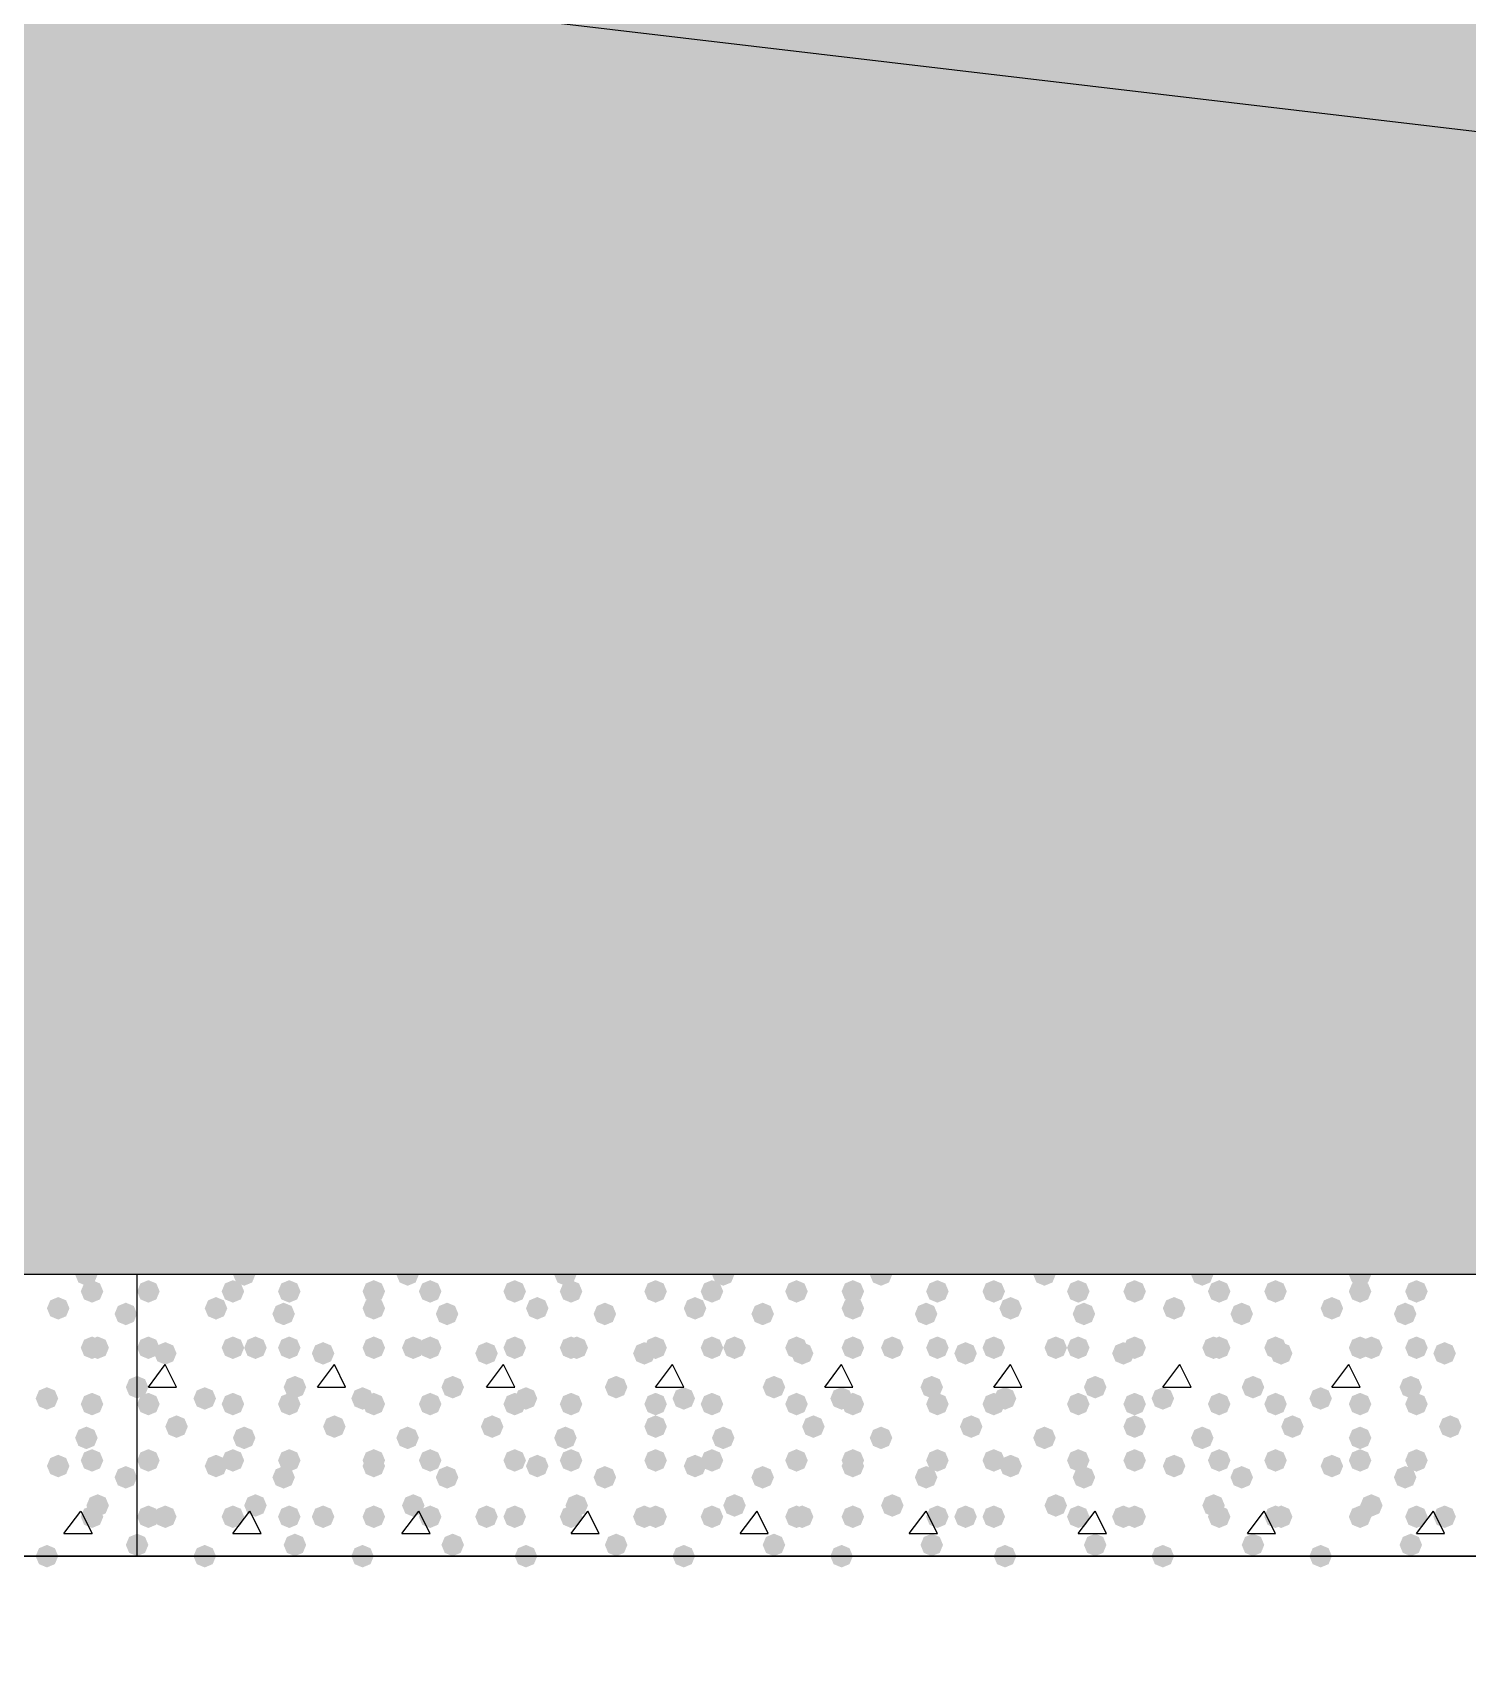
# Model space of a CAD drawing. Header units: millimetres. Extents: x 0 to 420, y 0 to 297.
# Drawn here: x 117.67 to 128.44, y 182.54 to 194.88 of the extents above; entities that cross this region are included whole.
import ezdxf

# ---------------------------------------------------------------- set-up
doc = ezdxf.new("R2010")
doc.units = ezdxf.units.MM
doc.layers.get('0').update_dxf_attribs({"linetype": 'CONTINUOUS'})

msp = doc.modelspace()

# ---------------------------------------------------------------- hatches: boundary and pattern name
at = {"true_color": 0x000008}
h = msp.add_hatch(color=0, dxfattribs=at)
h.paths.add_polyline_path([(201.125667, 204.639333), (39.708667, 204.639333), (201.125667, 185.547)], flags=0)
h.paths.add_polyline_path([(39.708667, 204.639333), (201.125667, 185.547), (39.708667, 185.547)], flags=0)
at = {"true_color": 0x000007}
for points in [[(118.152333, 185.547), (118.127463, 185.487204), (118.067667, 185.462333), (118.007871, 185.487204), (117.983, 185.547), (118.007871, 185.606796), (118.067667, 185.631667), (118.127462, 185.606796)], [(118.194667, 185.42), (118.169796, 185.360204), (118.11, 185.335333), (118.050204, 185.360204), (118.025333, 185.42), (118.050204, 185.479796), (118.11, 185.504667), (118.169796, 185.479796)], [(117.940667, 185.293), (117.915796, 185.233204), (117.856, 185.208333), (117.796204, 185.233204), (117.771333, 185.293), (117.796204, 185.352796), (117.856, 185.377667), (117.915796, 185.352796)], [(118.448667, 185.250667), (118.423796, 185.190871), (118.364, 185.166), (118.304204, 185.190871), (118.279333, 185.250667), (118.304204, 185.310462), (118.364, 185.335333), (118.423796, 185.310463)], [(118.194667, 184.996667), (118.169796, 184.936871), (118.11, 184.912), (118.050204, 184.936871), (118.025333, 184.996667), (118.050204, 185.056462), (118.11, 185.081333), (118.169796, 185.056463)], [(118.237, 184.996667), (118.212129, 184.936871), (118.152333, 184.912), (118.092538, 184.936871), (118.067667, 184.996667), (118.092537, 185.056462), (118.152333, 185.081333), (118.212129, 185.056463)], [(118.533333, 184.700333), (118.508463, 184.640537), (118.448667, 184.615667), (118.388871, 184.640537), (118.364, 184.700333), (118.388871, 184.760129), (118.448667, 184.785), (118.508462, 184.760129)], [(117.856, 184.615667), (117.831129, 184.555871), (117.771333, 184.531), (117.711537, 184.555871), (117.686667, 184.615667), (117.711537, 184.675462), (117.771333, 184.700333), (117.831129, 184.675463)], [(118.194667, 184.573333), (118.169796, 184.513537), (118.11, 184.488667), (118.050204, 184.513537), (118.025333, 184.573333), (118.050204, 184.633129), (118.11, 184.658), (118.169796, 184.633129)], [(118.152333, 184.319333), (118.127463, 184.259537), (118.067667, 184.234667), (118.007871, 184.259537), (117.983, 184.319333), (118.007871, 184.379129), (118.067667, 184.404), (118.127462, 184.379129)], [(117.940667, 184.107667), (117.915796, 184.047871), (117.856, 184.023), (117.796204, 184.047871), (117.771333, 184.107667), (117.796204, 184.167462), (117.856, 184.192333), (117.915796, 184.167463)], [(118.194667, 184.15), (118.169796, 184.090204), (118.11, 184.065333), (118.050204, 184.090204), (118.025333, 184.15), (118.050204, 184.209796), (118.11, 184.234667), (118.169796, 184.209796)], [(118.448667, 184.023), (118.423796, 183.963204), (118.364, 183.938333), (118.304204, 183.963204), (118.279333, 184.023), (118.304204, 184.082796), (118.364, 184.107667), (118.423796, 184.082796)], [(118.194667, 183.726667), (118.169796, 183.666871), (118.11, 183.642), (118.050204, 183.666871), (118.025333, 183.726667), (118.050204, 183.786462), (118.11, 183.811333), (118.169796, 183.786463)], [(118.237, 183.811333), (118.212129, 183.751537), (118.152333, 183.726667), (118.092538, 183.751537), (118.067667, 183.811333), (118.092537, 183.871129), (118.152333, 183.896), (118.212129, 183.871129)], [(118.533333, 183.515), (118.508463, 183.455204), (118.448667, 183.430333), (118.388871, 183.455204), (118.364, 183.515), (118.388871, 183.574796), (118.448667, 183.599667), (118.508462, 183.574796)], [(117.856, 183.430333), (117.831129, 183.370537), (117.771333, 183.345667), (117.711537, 183.370537), (117.686667, 183.430333), (117.711537, 183.490129), (117.771333, 183.515), (117.831129, 183.490129)]]:
    msp.add_hatch(color=0, dxfattribs=at).paths.add_polyline_path(points, flags=0)
at = {"true_color": 0x000008}
for points in [[(119.337667, 185.547), (119.312796, 185.487204), (119.253, 185.462333), (119.193204, 185.487204), (119.168333, 185.547), (119.193204, 185.606796), (119.253, 185.631667), (119.312796, 185.606796)], [(120.565333, 185.547), (120.540463, 185.487204), (120.480667, 185.462333), (120.420871, 185.487204), (120.396, 185.547), (120.420871, 185.606796), (120.480667, 185.631667), (120.540462, 185.606796)], [(121.750667, 185.547), (121.725796, 185.487204), (121.666, 185.462333), (121.606204, 185.487204), (121.581333, 185.547), (121.606204, 185.606796), (121.666, 185.631667), (121.725796, 185.606796)], [(122.936, 185.547), (122.911129, 185.487204), (122.851333, 185.462333), (122.791537, 185.487204), (122.766667, 185.547), (122.791537, 185.606796), (122.851333, 185.631667), (122.911129, 185.606796)], [(124.121333, 185.547), (124.096463, 185.487204), (124.036667, 185.462333), (123.976871, 185.487204), (123.952, 185.547), (123.976871, 185.606796), (124.036667, 185.631667), (124.096462, 185.606796)], [(125.349, 185.547), (125.324129, 185.487204), (125.264333, 185.462333), (125.204538, 185.487204), (125.179667, 185.547), (125.204537, 185.606796), (125.264333, 185.631667), (125.324129, 185.606796)], [(126.534333, 185.547), (126.509462, 185.487204), (126.449667, 185.462333), (126.389871, 185.487204), (126.365, 185.547), (126.389871, 185.606796), (126.449667, 185.631667), (126.509462, 185.606796)], [(127.719667, 185.547), (127.694796, 185.487204), (127.635, 185.462333), (127.575204, 185.487204), (127.550333, 185.547), (127.575204, 185.606796), (127.635, 185.631667), (127.694796, 185.606796)], [(118.618, 185.42), (118.593129, 185.360204), (118.533333, 185.335333), (118.473537, 185.360204), (118.448667, 185.42), (118.473537, 185.479796), (118.533333, 185.504667), (118.593129, 185.479796)], [(119.253, 185.42), (119.228129, 185.360204), (119.168333, 185.335333), (119.108538, 185.360204), (119.083667, 185.42), (119.108537, 185.479796), (119.168333, 185.504667), (119.228129, 185.479796)], [(119.676333, 185.42), (119.651462, 185.360204), (119.591667, 185.335333), (119.531871, 185.360204), (119.507, 185.42), (119.531871, 185.479796), (119.591667, 185.504667), (119.651462, 185.479796)], [(120.311333, 185.42), (120.286463, 185.360204), (120.226667, 185.335333), (120.166871, 185.360204), (120.142, 185.42), (120.166871, 185.479796), (120.226667, 185.504667), (120.286462, 185.479796)], [(120.734667, 185.42), (120.709796, 185.360204), (120.65, 185.335333), (120.590204, 185.360204), (120.565333, 185.42), (120.590204, 185.479796), (120.65, 185.504667), (120.709796, 185.479796)], [(121.369667, 185.42), (121.344796, 185.360204), (121.285, 185.335333), (121.225204, 185.360204), (121.200333, 185.42), (121.225204, 185.479796), (121.285, 185.504667), (121.344796, 185.479796)], [(121.793, 185.42), (121.768129, 185.360204), (121.708333, 185.335333), (121.648537, 185.360204), (121.623667, 185.42), (121.648537, 185.479796), (121.708333, 185.504667), (121.768129, 185.479796)], [(122.428, 185.42), (122.403129, 185.360204), (122.343333, 185.335333), (122.283537, 185.360204), (122.258667, 185.42), (122.283537, 185.479796), (122.343333, 185.504667), (122.403129, 185.479796)], [(122.851333, 185.42), (122.826462, 185.360204), (122.766667, 185.335333), (122.706871, 185.360204), (122.682, 185.42), (122.706871, 185.479796), (122.766667, 185.504667), (122.826462, 185.479796)], [(123.486333, 185.42), (123.461463, 185.360204), (123.401667, 185.335333), (123.341871, 185.360204), (123.317, 185.42), (123.341871, 185.479796), (123.401667, 185.504667), (123.461462, 185.479796)], [(123.909667, 185.42), (123.884796, 185.360204), (123.825, 185.335333), (123.765204, 185.360204), (123.740333, 185.42), (123.765204, 185.479796), (123.825, 185.504667), (123.884796, 185.479796)], [(124.544667, 185.42), (124.519796, 185.360204), (124.46, 185.335333), (124.400204, 185.360204), (124.375333, 185.42), (124.400204, 185.479796), (124.46, 185.504667), (124.519796, 185.479796)], [(124.968, 185.42), (124.943129, 185.360204), (124.883333, 185.335333), (124.823537, 185.360204), (124.798667, 185.42), (124.823537, 185.479796), (124.883333, 185.504667), (124.943129, 185.479796)], [(125.603, 185.42), (125.578129, 185.360204), (125.518333, 185.335333), (125.458537, 185.360204), (125.433667, 185.42), (125.458537, 185.479796), (125.518333, 185.504667), (125.578129, 185.479796)], [(126.026333, 185.42), (126.001462, 185.360204), (125.941667, 185.335333), (125.881871, 185.360204), (125.857, 185.42), (125.881871, 185.479796), (125.941667, 185.504667), (126.001462, 185.479796)], [(126.661333, 185.42), (126.636462, 185.360204), (126.576667, 185.335333), (126.516871, 185.360204), (126.492, 185.42), (126.516871, 185.479796), (126.576667, 185.504667), (126.636462, 185.479796)], [(127.084667, 185.42), (127.059796, 185.360204), (127, 185.335333), (126.940204, 185.360204), (126.915333, 185.42), (126.940204, 185.479796), (127, 185.504667), (127.059796, 185.479796)], [(127.719667, 185.42), (127.694796, 185.360204), (127.635, 185.335333), (127.575204, 185.360204), (127.550333, 185.42), (127.575204, 185.479796), (127.635, 185.504667), (127.694796, 185.479796)], [(128.143, 185.42), (128.118129, 185.360204), (128.058333, 185.335333), (127.998538, 185.360204), (127.973667, 185.42), (127.998537, 185.479796), (128.058333, 185.504667), (128.118129, 185.479796)], [(119.126, 185.293), (119.101129, 185.233204), (119.041333, 185.208333), (118.981537, 185.233204), (118.956667, 185.293), (118.981537, 185.352796), (119.041333, 185.377667), (119.101129, 185.352796)], [(119.634, 185.250667), (119.609129, 185.190871), (119.549333, 185.166), (119.489538, 185.190871), (119.464667, 185.250667), (119.489537, 185.310462), (119.549333, 185.335333), (119.609129, 185.310463)], [(120.311333, 185.293), (120.286463, 185.233204), (120.226667, 185.208333), (120.166871, 185.233204), (120.142, 185.293), (120.166871, 185.352796), (120.226667, 185.377667), (120.286462, 185.352796)], [(120.861667, 185.250667), (120.836796, 185.190871), (120.777, 185.166), (120.717204, 185.190871), (120.692333, 185.250667), (120.717204, 185.310462), (120.777, 185.335333), (120.836796, 185.310463)], [(121.539, 185.293), (121.514129, 185.233204), (121.454333, 185.208333), (121.394538, 185.233204), (121.369667, 185.293), (121.394537, 185.352796), (121.454333, 185.377667), (121.514129, 185.352796)], [(122.047, 185.250667), (122.022129, 185.190871), (121.962333, 185.166), (121.902538, 185.190871), (121.877667, 185.250667), (121.902537, 185.310462), (121.962333, 185.335333), (122.022129, 185.310463)], [(122.724333, 185.293), (122.699462, 185.233204), (122.639667, 185.208333), (122.579871, 185.233204), (122.555, 185.293), (122.579871, 185.352796), (122.639667, 185.377667), (122.699462, 185.352796)], [(123.232333, 185.250667), (123.207463, 185.190871), (123.147667, 185.166), (123.087871, 185.190871), (123.063, 185.250667), (123.087871, 185.310462), (123.147667, 185.335333), (123.207462, 185.310463)], [(123.909667, 185.293), (123.884796, 185.233204), (123.825, 185.208333), (123.765204, 185.233204), (123.740333, 185.293), (123.765204, 185.352796), (123.825, 185.377667), (123.884796, 185.352796)], [(124.46, 185.250667), (124.435129, 185.190871), (124.375333, 185.166), (124.315538, 185.190871), (124.290667, 185.250667), (124.315537, 185.310462), (124.375333, 185.335333), (124.435129, 185.310463)], [(125.095, 185.293), (125.070129, 185.233204), (125.010333, 185.208333), (124.950538, 185.233204), (124.925667, 185.293), (124.950537, 185.352796), (125.010333, 185.377667), (125.070129, 185.352796)], [(125.645333, 185.250667), (125.620463, 185.190871), (125.560667, 185.166), (125.500871, 185.190871), (125.476, 185.250667), (125.500871, 185.310462), (125.560667, 185.335333), (125.620462, 185.310463)], [(126.322667, 185.293), (126.297796, 185.233204), (126.238, 185.208333), (126.178204, 185.233204), (126.153333, 185.293), (126.178204, 185.352796), (126.238, 185.377667), (126.297796, 185.352796)], [(126.830667, 185.250667), (126.805796, 185.190871), (126.746, 185.166), (126.686204, 185.190871), (126.661333, 185.250667), (126.686204, 185.310462), (126.746, 185.335333), (126.805796, 185.310463)], [(127.508, 185.293), (127.483129, 185.233204), (127.423333, 185.208333), (127.363537, 185.233204), (127.338667, 185.293), (127.363537, 185.352796), (127.423333, 185.377667), (127.483129, 185.352796)], [(128.058333, 185.250667), (128.033463, 185.190871), (127.973667, 185.166), (127.913871, 185.190871), (127.889, 185.250667), (127.913871, 185.310462), (127.973667, 185.335333), (128.033462, 185.310463)], [(118.618, 184.996667), (118.593129, 184.936871), (118.533333, 184.912), (118.473537, 184.936871), (118.448667, 184.996667), (118.473537, 185.056462), (118.533333, 185.081333), (118.593129, 185.056463)], [(118.745, 184.954333), (118.720129, 184.894537), (118.660333, 184.869667), (118.600538, 184.894537), (118.575667, 184.954333), (118.600537, 185.014129), (118.660333, 185.039), (118.720129, 185.014129)], [(119.253, 184.996667), (119.228129, 184.936871), (119.168333, 184.912), (119.108538, 184.936871), (119.083667, 184.996667), (119.108537, 185.056462), (119.168333, 185.081333), (119.228129, 185.056463)], [(119.422333, 184.996667), (119.397463, 184.936871), (119.337667, 184.912), (119.277871, 184.936871), (119.253, 184.996667), (119.277871, 185.056462), (119.337667, 185.081333), (119.397462, 185.056463)], [(119.676333, 184.996667), (119.651462, 184.936871), (119.591667, 184.912), (119.531871, 184.936871), (119.507, 184.996667), (119.531871, 185.056462), (119.591667, 185.081333), (119.651462, 185.056463)], [(119.930333, 184.954333), (119.905463, 184.894537), (119.845667, 184.869667), (119.785871, 184.894537), (119.761, 184.954333), (119.785871, 185.014129), (119.845667, 185.039), (119.905462, 185.014129)], [(120.311333, 184.996667), (120.286463, 184.936871), (120.226667, 184.912), (120.166871, 184.936871), (120.142, 184.996667), (120.166871, 185.056462), (120.226667, 185.081333), (120.286462, 185.056463)], [(120.607667, 184.996667), (120.582796, 184.936871), (120.523, 184.912), (120.463204, 184.936871), (120.438333, 184.996667), (120.463204, 185.056462), (120.523, 185.081333), (120.582796, 185.056463)], [(120.734667, 184.996667), (120.709796, 184.936871), (120.65, 184.912), (120.590204, 184.936871), (120.565333, 184.996667), (120.590204, 185.056462), (120.65, 185.081333), (120.709796, 185.056463)], [(121.158, 184.954333), (121.133129, 184.894537), (121.073333, 184.869667), (121.013538, 184.894537), (120.988667, 184.954333), (121.013537, 185.014129), (121.073333, 185.039), (121.133129, 185.014129)], [(121.369667, 184.996667), (121.344796, 184.936871), (121.285, 184.912), (121.225204, 184.936871), (121.200333, 184.996667), (121.225204, 185.056462), (121.285, 185.081333), (121.344796, 185.056463)], [(121.793, 184.996667), (121.768129, 184.936871), (121.708333, 184.912), (121.648537, 184.936871), (121.623667, 184.996667), (121.648537, 185.056462), (121.708333, 185.081333), (121.768129, 185.056463)], [(121.835333, 184.996667), (121.810463, 184.936871), (121.750667, 184.912), (121.690871, 184.936871), (121.666, 184.996667), (121.690871, 185.056462), (121.750667, 185.081333), (121.810462, 185.056463)], [(122.343333, 184.954333), (122.318463, 184.894537), (122.258667, 184.869667), (122.198871, 184.894537), (122.174, 184.954333), (122.198871, 185.014129), (122.258667, 185.039), (122.318462, 185.014129)], [(122.428, 184.996667), (122.403129, 184.936871), (122.343333, 184.912), (122.283537, 184.936871), (122.258667, 184.996667), (122.283537, 185.056462), (122.343333, 185.081333), (122.403129, 185.056463)], [(122.851333, 184.996667), (122.826462, 184.936871), (122.766667, 184.912), (122.706871, 184.936871), (122.682, 184.996667), (122.706871, 185.056462), (122.766667, 185.081333), (122.826462, 185.056463)], [(123.020667, 184.996667), (122.995796, 184.936871), (122.936, 184.912), (122.876204, 184.936871), (122.851333, 184.996667), (122.876204, 185.056462), (122.936, 185.081333), (122.995796, 185.056463)], [(123.486333, 184.996667), (123.461463, 184.936871), (123.401667, 184.912), (123.341871, 184.936871), (123.317, 184.996667), (123.341871, 185.056462), (123.401667, 185.081333), (123.461462, 185.056463)], [(123.528667, 184.954333), (123.503796, 184.894537), (123.444, 184.869667), (123.384204, 184.894537), (123.359333, 184.954333), (123.384204, 185.014129), (123.444, 185.039), (123.503796, 185.014129)], [(123.909667, 184.996667), (123.884796, 184.936871), (123.825, 184.912), (123.765204, 184.936871), (123.740333, 184.996667), (123.765204, 185.056462), (123.825, 185.081333), (123.884796, 185.056463)], [(124.206, 184.996667), (124.181129, 184.936871), (124.121333, 184.912), (124.061537, 184.936871), (124.036667, 184.996667), (124.061537, 185.056462), (124.121333, 185.081333), (124.181129, 185.056463)], [(124.544667, 184.996667), (124.519796, 184.936871), (124.46, 184.912), (124.400204, 184.936871), (124.375333, 184.996667), (124.400204, 185.056462), (124.46, 185.081333), (124.519796, 185.056463)], [(124.756333, 184.954333), (124.731462, 184.894537), (124.671667, 184.869667), (124.611871, 184.894537), (124.587, 184.954333), (124.611871, 185.014129), (124.671667, 185.039), (124.731462, 185.014129)], [(124.968, 184.996667), (124.943129, 184.936871), (124.883333, 184.912), (124.823537, 184.936871), (124.798667, 184.996667), (124.823537, 185.056462), (124.883333, 185.081333), (124.943129, 185.056463)], [(125.433667, 184.996667), (125.408796, 184.936871), (125.349, 184.912), (125.289204, 184.936871), (125.264333, 184.996667), (125.289204, 185.056462), (125.349, 185.081333), (125.408796, 185.056463)], [(125.603, 184.996667), (125.578129, 184.936871), (125.518333, 184.912), (125.458537, 184.936871), (125.433667, 184.996667), (125.458537, 185.056462), (125.518333, 185.081333), (125.578129, 185.056463)], [(125.941667, 184.954333), (125.916796, 184.894537), (125.857, 184.869667), (125.797204, 184.894537), (125.772333, 184.954333), (125.797204, 185.014129), (125.857, 185.039), (125.916796, 185.014129)], [(126.026333, 184.996667), (126.001462, 184.936871), (125.941667, 184.912), (125.881871, 184.936871), (125.857, 184.996667), (125.881871, 185.056462), (125.941667, 185.081333), (126.001462, 185.056463)], [(126.619, 184.996667), (126.594129, 184.936871), (126.534333, 184.912), (126.474538, 184.936871), (126.449667, 184.996667), (126.474537, 185.056462), (126.534333, 185.081333), (126.594129, 185.056463)], [(126.661333, 184.996667), (126.636462, 184.936871), (126.576667, 184.912), (126.516871, 184.936871), (126.492, 184.996667), (126.516871, 185.056462), (126.576667, 185.081333), (126.636462, 185.056463)], [(127.084667, 184.996667), (127.059796, 184.936871), (127, 184.912), (126.940204, 184.936871), (126.915333, 184.996667), (126.940204, 185.056462), (127, 185.081333), (127.059796, 185.056463)], [(127.127, 184.954333), (127.102129, 184.894537), (127.042333, 184.869667), (126.982538, 184.894537), (126.957667, 184.954333), (126.982537, 185.014129), (127.042333, 185.039), (127.102129, 185.014129)], [(127.719667, 184.996667), (127.694796, 184.936871), (127.635, 184.912), (127.575204, 184.936871), (127.550333, 184.996667), (127.575204, 185.056462), (127.635, 185.081333), (127.694796, 185.056463)], [(127.804333, 184.996667), (127.779462, 184.936871), (127.719667, 184.912), (127.659871, 184.936871), (127.635, 184.996667), (127.659871, 185.056462), (127.719667, 185.081333), (127.779462, 185.056463)], [(128.143, 184.996667), (128.118129, 184.936871), (128.058333, 184.912), (127.998538, 184.936871), (127.973667, 184.996667), (127.998537, 185.056462), (128.058333, 185.081333), (128.118129, 185.056463)], [(128.354667, 184.954333), (128.329796, 184.894537), (128.27, 184.869667), (128.210204, 184.894537), (128.185333, 184.954333), (128.210204, 185.014129), (128.27, 185.039), (128.329796, 185.014129)], [(119.718667, 184.700333), (119.693796, 184.640537), (119.634, 184.615667), (119.574204, 184.640537), (119.549333, 184.700333), (119.574204, 184.760129), (119.634, 184.785), (119.693796, 184.760129)], [(120.904, 184.700333), (120.879129, 184.640537), (120.819333, 184.615667), (120.759538, 184.640537), (120.734667, 184.700333), (120.759537, 184.760129), (120.819333, 184.785), (120.879129, 184.760129)], [(122.131667, 184.700333), (122.106796, 184.640537), (122.047, 184.615667), (121.987204, 184.640537), (121.962333, 184.700333), (121.987204, 184.760129), (122.047, 184.785), (122.106796, 184.760129)], [(123.317, 184.700333), (123.292129, 184.640537), (123.232333, 184.615667), (123.172538, 184.640537), (123.147667, 184.700333), (123.172537, 184.760129), (123.232333, 184.785), (123.292129, 184.760129)], [(124.502333, 184.700333), (124.477463, 184.640537), (124.417667, 184.615667), (124.357871, 184.640537), (124.333, 184.700333), (124.357871, 184.760129), (124.417667, 184.785), (124.477462, 184.760129)], [(125.73, 184.700333), (125.705129, 184.640537), (125.645333, 184.615667), (125.585538, 184.640537), (125.560667, 184.700333), (125.585537, 184.760129), (125.645333, 184.785), (125.705129, 184.760129)], [(126.915333, 184.700333), (126.890463, 184.640537), (126.830667, 184.615667), (126.770871, 184.640537), (126.746, 184.700333), (126.770871, 184.760129), (126.830667, 184.785), (126.890462, 184.760129)], [(128.100667, 184.700333), (128.075796, 184.640537), (128.016, 184.615667), (127.956204, 184.640537), (127.931333, 184.700333), (127.956204, 184.760129), (128.016, 184.785), (128.075796, 184.760129)], [(118.618, 184.573333), (118.593129, 184.513537), (118.533333, 184.488667), (118.473537, 184.513537), (118.448667, 184.573333), (118.473537, 184.633129), (118.533333, 184.658), (118.593129, 184.633129)], [(119.041333, 184.615667), (119.016462, 184.555871), (118.956667, 184.531), (118.896871, 184.555871), (118.872, 184.615667), (118.896871, 184.675462), (118.956667, 184.700333), (119.016462, 184.675463)], [(119.253, 184.573333), (119.228129, 184.513537), (119.168333, 184.488667), (119.108538, 184.513537), (119.083667, 184.573333), (119.108537, 184.633129), (119.168333, 184.658), (119.228129, 184.633129)], [(119.676333, 184.573333), (119.651462, 184.513537), (119.591667, 184.488667), (119.531871, 184.513537), (119.507, 184.573333), (119.531871, 184.633129), (119.591667, 184.658), (119.651462, 184.633129)], [(120.226667, 184.615667), (120.201796, 184.555871), (120.142, 184.531), (120.082204, 184.555871), (120.057333, 184.615667), (120.082204, 184.675462), (120.142, 184.700333), (120.201796, 184.675463)], [(120.311333, 184.573333), (120.286463, 184.513537), (120.226667, 184.488667), (120.166871, 184.513537), (120.142, 184.573333), (120.166871, 184.633129), (120.226667, 184.658), (120.286462, 184.633129)], [(120.734667, 184.573333), (120.709796, 184.513537), (120.65, 184.488667), (120.590204, 184.513537), (120.565333, 184.573333), (120.590204, 184.633129), (120.65, 184.658), (120.709796, 184.633129)], [(121.369667, 184.573333), (121.344796, 184.513537), (121.285, 184.488667), (121.225204, 184.513537), (121.200333, 184.573333), (121.225204, 184.633129), (121.285, 184.658), (121.344796, 184.633129)], [(121.454333, 184.615667), (121.429462, 184.555871), (121.369667, 184.531), (121.309871, 184.555871), (121.285, 184.615667), (121.309871, 184.675462), (121.369667, 184.700333), (121.429462, 184.675463)], [(121.793, 184.573333), (121.768129, 184.513537), (121.708333, 184.488667), (121.648537, 184.513537), (121.623667, 184.573333), (121.648537, 184.633129), (121.708333, 184.658), (121.768129, 184.633129)], [(122.428, 184.573333), (122.403129, 184.513537), (122.343333, 184.488667), (122.283537, 184.513537), (122.258667, 184.573333), (122.283537, 184.633129), (122.343333, 184.658), (122.403129, 184.633129)], [(122.639667, 184.615667), (122.614796, 184.555871), (122.555, 184.531), (122.495204, 184.555871), (122.470333, 184.615667), (122.495204, 184.675462), (122.555, 184.700333), (122.614796, 184.675463)], [(122.851333, 184.573333), (122.826462, 184.513537), (122.766667, 184.488667), (122.706871, 184.513537), (122.682, 184.573333), (122.706871, 184.633129), (122.766667, 184.658), (122.826462, 184.633129)], [(123.486333, 184.573333), (123.461463, 184.513537), (123.401667, 184.488667), (123.341871, 184.513537), (123.317, 184.573333), (123.341871, 184.633129), (123.401667, 184.658), (123.461462, 184.633129)], [(123.825, 184.615667), (123.800129, 184.555871), (123.740333, 184.531), (123.680538, 184.555871), (123.655667, 184.615667), (123.680537, 184.675462), (123.740333, 184.700333), (123.800129, 184.675463)], [(123.909667, 184.573333), (123.884796, 184.513537), (123.825, 184.488667), (123.765204, 184.513537), (123.740333, 184.573333), (123.765204, 184.633129), (123.825, 184.658), (123.884796, 184.633129)], [(124.544667, 184.573333), (124.519796, 184.513537), (124.46, 184.488667), (124.400204, 184.513537), (124.375333, 184.573333), (124.400204, 184.633129), (124.46, 184.658), (124.519796, 184.633129)], [(124.968, 184.573333), (124.943129, 184.513537), (124.883333, 184.488667), (124.823537, 184.513537), (124.798667, 184.573333), (124.823537, 184.633129), (124.883333, 184.658), (124.943129, 184.633129)], [(125.052667, 184.615667), (125.027796, 184.555871), (124.968, 184.531), (124.908204, 184.555871), (124.883333, 184.615667), (124.908204, 184.675462), (124.968, 184.700333), (125.027796, 184.675463)], [(125.603, 184.573333), (125.578129, 184.513537), (125.518333, 184.488667), (125.458537, 184.513537), (125.433667, 184.573333), (125.458537, 184.633129), (125.518333, 184.658), (125.578129, 184.633129)], [(126.026333, 184.573333), (126.001462, 184.513537), (125.941667, 184.488667), (125.881871, 184.513537), (125.857, 184.573333), (125.881871, 184.633129), (125.941667, 184.658), (126.001462, 184.633129)], [(126.238, 184.615667), (126.213129, 184.555871), (126.153333, 184.531), (126.093538, 184.555871), (126.068667, 184.615667), (126.093537, 184.675462), (126.153333, 184.700333), (126.213129, 184.675463)], [(126.661333, 184.573333), (126.636462, 184.513537), (126.576667, 184.488667), (126.516871, 184.513537), (126.492, 184.573333), (126.516871, 184.633129), (126.576667, 184.658), (126.636462, 184.633129)], [(127.084667, 184.573333), (127.059796, 184.513537), (127, 184.488667), (126.940204, 184.513537), (126.915333, 184.573333), (126.940204, 184.633129), (127, 184.658), (127.059796, 184.633129)], [(127.423333, 184.615667), (127.398463, 184.555871), (127.338667, 184.531), (127.278871, 184.555871), (127.254, 184.615667), (127.278871, 184.675462), (127.338667, 184.700333), (127.398462, 184.675463)], [(127.719667, 184.573333), (127.694796, 184.513537), (127.635, 184.488667), (127.575204, 184.513537), (127.550333, 184.573333), (127.575204, 184.633129), (127.635, 184.658), (127.694796, 184.633129)], [(128.143, 184.573333), (128.118129, 184.513537), (128.058333, 184.488667), (127.998538, 184.513537), (127.973667, 184.573333), (127.998537, 184.633129), (128.058333, 184.658), (128.118129, 184.633129)], [(118.829667, 184.404), (118.804796, 184.344204), (118.745, 184.319333), (118.685204, 184.344204), (118.660333, 184.404), (118.685204, 184.463796), (118.745, 184.488667), (118.804796, 184.463796)], [(119.337667, 184.319333), (119.312796, 184.259537), (119.253, 184.234667), (119.193204, 184.259537), (119.168333, 184.319333), (119.193204, 184.379129), (119.253, 184.404), (119.312796, 184.379129)], [(120.015, 184.404), (119.990129, 184.344204), (119.930333, 184.319333), (119.870538, 184.344204), (119.845667, 184.404), (119.870537, 184.463796), (119.930333, 184.488667), (119.990129, 184.463796)], [(120.565333, 184.319333), (120.540463, 184.259537), (120.480667, 184.234667), (120.420871, 184.259537), (120.396, 184.319333), (120.420871, 184.379129), (120.480667, 184.404), (120.540462, 184.379129)], [(121.200333, 184.404), (121.175463, 184.344204), (121.115667, 184.319333), (121.055871, 184.344204), (121.031, 184.404), (121.055871, 184.463796), (121.115667, 184.488667), (121.175462, 184.463796)], [(121.750667, 184.319333), (121.725796, 184.259537), (121.666, 184.234667), (121.606204, 184.259537), (121.581333, 184.319333), (121.606204, 184.379129), (121.666, 184.404), (121.725796, 184.379129)], [(122.428, 184.404), (122.403129, 184.344204), (122.343333, 184.319333), (122.283537, 184.344204), (122.258667, 184.404), (122.283537, 184.463796), (122.343333, 184.488667), (122.403129, 184.463796)], [(122.936, 184.319333), (122.911129, 184.259537), (122.851333, 184.234667), (122.791537, 184.259537), (122.766667, 184.319333), (122.791537, 184.379129), (122.851333, 184.404), (122.911129, 184.379129)], [(123.613333, 184.404), (123.588463, 184.344204), (123.528667, 184.319333), (123.468871, 184.344204), (123.444, 184.404), (123.468871, 184.463796), (123.528667, 184.488667), (123.588462, 184.463796)], [(124.121333, 184.319333), (124.096463, 184.259537), (124.036667, 184.234667), (123.976871, 184.259537), (123.952, 184.319333), (123.976871, 184.379129), (124.036667, 184.404), (124.096462, 184.379129)], [(124.798667, 184.404), (124.773796, 184.344204), (124.714, 184.319333), (124.654204, 184.344204), (124.629333, 184.404), (124.654204, 184.463796), (124.714, 184.488667), (124.773796, 184.463796)], [(125.349, 184.319333), (125.324129, 184.259537), (125.264333, 184.234667), (125.204538, 184.259537), (125.179667, 184.319333), (125.204537, 184.379129), (125.264333, 184.404), (125.324129, 184.379129)], [(126.026333, 184.404), (126.001462, 184.344204), (125.941667, 184.319333), (125.881871, 184.344204), (125.857, 184.404), (125.881871, 184.463796), (125.941667, 184.488667), (126.001462, 184.463796)], [(126.534333, 184.319333), (126.509462, 184.259537), (126.449667, 184.234667), (126.389871, 184.259537), (126.365, 184.319333), (126.389871, 184.379129), (126.449667, 184.404), (126.509462, 184.379129)], [(127.211667, 184.404), (127.186796, 184.344204), (127.127, 184.319333), (127.067204, 184.344204), (127.042333, 184.404), (127.067204, 184.463796), (127.127, 184.488667), (127.186796, 184.463796)], [(127.719667, 184.319333), (127.694796, 184.259537), (127.635, 184.234667), (127.575204, 184.259537), (127.550333, 184.319333), (127.575204, 184.379129), (127.635, 184.404), (127.694796, 184.379129)], [(128.397, 184.404), (128.372129, 184.344204), (128.312333, 184.319333), (128.252538, 184.344204), (128.227667, 184.404), (128.252537, 184.463796), (128.312333, 184.488667), (128.372129, 184.463796)], [(118.618, 184.15), (118.593129, 184.090204), (118.533333, 184.065333), (118.473537, 184.090204), (118.448667, 184.15), (118.473537, 184.209796), (118.533333, 184.234667), (118.593129, 184.209796)], [(119.126, 184.107667), (119.101129, 184.047871), (119.041333, 184.023), (118.981537, 184.047871), (118.956667, 184.107667), (118.981537, 184.167462), (119.041333, 184.192333), (119.101129, 184.167463)], [(119.253, 184.15), (119.228129, 184.090204), (119.168333, 184.065333), (119.108538, 184.090204), (119.083667, 184.15), (119.108537, 184.209796), (119.168333, 184.234667), (119.228129, 184.209796)], [(119.676333, 184.15), (119.651462, 184.090204), (119.591667, 184.065333), (119.531871, 184.090204), (119.507, 184.15), (119.531871, 184.209796), (119.591667, 184.234667), (119.651462, 184.209796)], [(120.311333, 184.15), (120.286463, 184.090204), (120.226667, 184.065333), (120.166871, 184.090204), (120.142, 184.15), (120.166871, 184.209796), (120.226667, 184.234667), (120.286462, 184.209796)], [(120.311333, 184.107667), (120.286463, 184.047871), (120.226667, 184.023), (120.166871, 184.047871), (120.142, 184.107667), (120.166871, 184.167462), (120.226667, 184.192333), (120.286462, 184.167463)], [(120.734667, 184.15), (120.709796, 184.090204), (120.65, 184.065333), (120.590204, 184.090204), (120.565333, 184.15), (120.590204, 184.209796), (120.65, 184.234667), (120.709796, 184.209796)], [(121.369667, 184.15), (121.344796, 184.090204), (121.285, 184.065333), (121.225204, 184.090204), (121.200333, 184.15), (121.225204, 184.209796), (121.285, 184.234667), (121.344796, 184.209796)], [(121.539, 184.107667), (121.514129, 184.047871), (121.454333, 184.023), (121.394538, 184.047871), (121.369667, 184.107667), (121.394537, 184.167462), (121.454333, 184.192333), (121.514129, 184.167463)], [(121.793, 184.15), (121.768129, 184.090204), (121.708333, 184.065333), (121.648537, 184.090204), (121.623667, 184.15), (121.648537, 184.209796), (121.708333, 184.234667), (121.768129, 184.209796)], [(122.428, 184.15), (122.403129, 184.090204), (122.343333, 184.065333), (122.283537, 184.090204), (122.258667, 184.15), (122.283537, 184.209796), (122.343333, 184.234667), (122.403129, 184.209796)], [(122.724333, 184.107667), (122.699462, 184.047871), (122.639667, 184.023), (122.579871, 184.047871), (122.555, 184.107667), (122.579871, 184.167462), (122.639667, 184.192333), (122.699462, 184.167463)], [(122.851333, 184.15), (122.826462, 184.090204), (122.766667, 184.065333), (122.706871, 184.090204), (122.682, 184.15), (122.706871, 184.209796), (122.766667, 184.234667), (122.826462, 184.209796)], [(123.486333, 184.15), (123.461463, 184.090204), (123.401667, 184.065333), (123.341871, 184.090204), (123.317, 184.15), (123.341871, 184.209796), (123.401667, 184.234667), (123.461462, 184.209796)], [(123.909667, 184.15), (123.884796, 184.090204), (123.825, 184.065333), (123.765204, 184.090204), (123.740333, 184.15), (123.765204, 184.209796), (123.825, 184.234667), (123.884796, 184.209796)], [(123.909667, 184.107667), (123.884796, 184.047871), (123.825, 184.023), (123.765204, 184.047871), (123.740333, 184.107667), (123.765204, 184.167462), (123.825, 184.192333), (123.884796, 184.167463)], [(124.544667, 184.15), (124.519796, 184.090204), (124.46, 184.065333), (124.400204, 184.090204), (124.375333, 184.15), (124.400204, 184.209796), (124.46, 184.234667), (124.519796, 184.209796)], [(124.968, 184.15), (124.943129, 184.090204), (124.883333, 184.065333), (124.823537, 184.090204), (124.798667, 184.15), (124.823537, 184.209796), (124.883333, 184.234667), (124.943129, 184.209796)], [(125.095, 184.107667), (125.070129, 184.047871), (125.010333, 184.023), (124.950538, 184.047871), (124.925667, 184.107667), (124.950537, 184.167462), (125.010333, 184.192333), (125.070129, 184.167463)], [(125.603, 184.15), (125.578129, 184.090204), (125.518333, 184.065333), (125.458537, 184.090204), (125.433667, 184.15), (125.458537, 184.209796), (125.518333, 184.234667), (125.578129, 184.209796)], [(126.026333, 184.15), (126.001462, 184.090204), (125.941667, 184.065333), (125.881871, 184.090204), (125.857, 184.15), (125.881871, 184.209796), (125.941667, 184.234667), (126.001462, 184.209796)], [(126.322667, 184.107667), (126.297796, 184.047871), (126.238, 184.023), (126.178204, 184.047871), (126.153333, 184.107667), (126.178204, 184.167462), (126.238, 184.192333), (126.297796, 184.167463)], [(126.661333, 184.15), (126.636462, 184.090204), (126.576667, 184.065333), (126.516871, 184.090204), (126.492, 184.15), (126.516871, 184.209796), (126.576667, 184.234667), (126.636462, 184.209796)], [(127.084667, 184.15), (127.059796, 184.090204), (127, 184.065333), (126.940204, 184.090204), (126.915333, 184.15), (126.940204, 184.209796), (127, 184.234667), (127.059796, 184.209796)], [(127.508, 184.107667), (127.483129, 184.047871), (127.423333, 184.023), (127.363537, 184.047871), (127.338667, 184.107667), (127.363537, 184.167462), (127.423333, 184.192333), (127.483129, 184.167463)], [(127.719667, 184.15), (127.694796, 184.090204), (127.635, 184.065333), (127.575204, 184.090204), (127.550333, 184.15), (127.575204, 184.209796), (127.635, 184.234667), (127.694796, 184.209796)], [(128.143, 184.15), (128.118129, 184.090204), (128.058333, 184.065333), (127.998538, 184.090204), (127.973667, 184.15), (127.998537, 184.209796), (128.058333, 184.234667), (128.118129, 184.209796)], [(119.634, 184.023), (119.609129, 183.963204), (119.549333, 183.938333), (119.489538, 183.963204), (119.464667, 184.023), (119.489537, 184.082796), (119.549333, 184.107667), (119.609129, 184.082796)], [(120.861667, 184.023), (120.836796, 183.963204), (120.777, 183.938333), (120.717204, 183.963204), (120.692333, 184.023), (120.717204, 184.082796), (120.777, 184.107667), (120.836796, 184.082796)], [(122.047, 184.023), (122.022129, 183.963204), (121.962333, 183.938333), (121.902538, 183.963204), (121.877667, 184.023), (121.902537, 184.082796), (121.962333, 184.107667), (122.022129, 184.082796)], [(123.232333, 184.023), (123.207463, 183.963204), (123.147667, 183.938333), (123.087871, 183.963204), (123.063, 184.023), (123.087871, 184.082796), (123.147667, 184.107667), (123.207462, 184.082796)], [(124.46, 184.023), (124.435129, 183.963204), (124.375333, 183.938333), (124.315538, 183.963204), (124.290667, 184.023), (124.315537, 184.082796), (124.375333, 184.107667), (124.435129, 184.082796)], [(125.645333, 184.023), (125.620463, 183.963204), (125.560667, 183.938333), (125.500871, 183.963204), (125.476, 184.023), (125.500871, 184.082796), (125.560667, 184.107667), (125.620462, 184.082796)], [(126.830667, 184.023), (126.805796, 183.963204), (126.746, 183.938333), (126.686204, 183.963204), (126.661333, 184.023), (126.686204, 184.082796), (126.746, 184.107667), (126.805796, 184.082796)], [(128.058333, 184.023), (128.033463, 183.963204), (127.973667, 183.938333), (127.913871, 183.963204), (127.889, 184.023), (127.913871, 184.082796), (127.973667, 184.107667), (128.033462, 184.082796)], [(118.618, 183.726667), (118.593129, 183.666871), (118.533333, 183.642), (118.473537, 183.666871), (118.448667, 183.726667), (118.473537, 183.786462), (118.533333, 183.811333), (118.593129, 183.786463)], [(118.745, 183.726667), (118.720129, 183.666871), (118.660333, 183.642), (118.600538, 183.666871), (118.575667, 183.726667), (118.600537, 183.786462), (118.660333, 183.811333), (118.720129, 183.786463)], [(119.253, 183.726667), (119.228129, 183.666871), (119.168333, 183.642), (119.108538, 183.666871), (119.083667, 183.726667), (119.108537, 183.786462), (119.168333, 183.811333), (119.228129, 183.786463)], [(119.422333, 183.811333), (119.397463, 183.751537), (119.337667, 183.726667), (119.277871, 183.751537), (119.253, 183.811333), (119.277871, 183.871129), (119.337667, 183.896), (119.397462, 183.871129)], [(119.676333, 183.726667), (119.651462, 183.666871), (119.591667, 183.642), (119.531871, 183.666871), (119.507, 183.726667), (119.531871, 183.786462), (119.591667, 183.811333), (119.651462, 183.786463)], [(119.930333, 183.726667), (119.905463, 183.666871), (119.845667, 183.642), (119.785871, 183.666871), (119.761, 183.726667), (119.785871, 183.786462), (119.845667, 183.811333), (119.905462, 183.786463)], [(120.311333, 183.726667), (120.286463, 183.666871), (120.226667, 183.642), (120.166871, 183.666871), (120.142, 183.726667), (120.166871, 183.786462), (120.226667, 183.811333), (120.286462, 183.786463)], [(120.607667, 183.811333), (120.582796, 183.751537), (120.523, 183.726667), (120.463204, 183.751537), (120.438333, 183.811333), (120.463204, 183.871129), (120.523, 183.896), (120.582796, 183.871129)], [(120.734667, 183.726667), (120.709796, 183.666871), (120.65, 183.642), (120.590204, 183.666871), (120.565333, 183.726667), (120.590204, 183.786462), (120.65, 183.811333), (120.709796, 183.786463)], [(121.158, 183.726667), (121.133129, 183.666871), (121.073333, 183.642), (121.013538, 183.666871), (120.988667, 183.726667), (121.013537, 183.786462), (121.073333, 183.811333), (121.133129, 183.786463)], [(121.369667, 183.726667), (121.344796, 183.666871), (121.285, 183.642), (121.225204, 183.666871), (121.200333, 183.726667), (121.225204, 183.786462), (121.285, 183.811333), (121.344796, 183.786463)], [(121.793, 183.726667), (121.768129, 183.666871), (121.708333, 183.642), (121.648537, 183.666871), (121.623667, 183.726667), (121.648537, 183.786462), (121.708333, 183.811333), (121.768129, 183.786463)], [(121.835333, 183.811333), (121.810463, 183.751537), (121.750667, 183.726667), (121.690871, 183.751537), (121.666, 183.811333), (121.690871, 183.871129), (121.750667, 183.896), (121.810462, 183.871129)], [(122.343333, 183.726667), (122.318463, 183.666871), (122.258667, 183.642), (122.198871, 183.666871), (122.174, 183.726667), (122.198871, 183.786462), (122.258667, 183.811333), (122.318462, 183.786463)], [(122.428, 183.726667), (122.403129, 183.666871), (122.343333, 183.642), (122.283537, 183.666871), (122.258667, 183.726667), (122.283537, 183.786462), (122.343333, 183.811333), (122.403129, 183.786463)], [(122.851333, 183.726667), (122.826462, 183.666871), (122.766667, 183.642), (122.706871, 183.666871), (122.682, 183.726667), (122.706871, 183.786462), (122.766667, 183.811333), (122.826462, 183.786463)], [(123.020667, 183.811333), (122.995796, 183.751537), (122.936, 183.726667), (122.876204, 183.751537), (122.851333, 183.811333), (122.876204, 183.871129), (122.936, 183.896), (122.995796, 183.871129)], [(123.486333, 183.726667), (123.461463, 183.666871), (123.401667, 183.642), (123.341871, 183.666871), (123.317, 183.726667), (123.341871, 183.786462), (123.401667, 183.811333), (123.461462, 183.786463)], [(123.528667, 183.726667), (123.503796, 183.666871), (123.444, 183.642), (123.384204, 183.666871), (123.359333, 183.726667), (123.384204, 183.786462), (123.444, 183.811333), (123.503796, 183.786463)], [(123.909667, 183.726667), (123.884796, 183.666871), (123.825, 183.642), (123.765204, 183.666871), (123.740333, 183.726667), (123.765204, 183.786462), (123.825, 183.811333), (123.884796, 183.786463)], [(124.206, 183.811333), (124.181129, 183.751537), (124.121333, 183.726667), (124.061537, 183.751537), (124.036667, 183.811333), (124.061537, 183.871129), (124.121333, 183.896), (124.181129, 183.871129)], [(124.544667, 183.726667), (124.519796, 183.666871), (124.46, 183.642), (124.400204, 183.666871), (124.375333, 183.726667), (124.400204, 183.786462), (124.46, 183.811333), (124.519796, 183.786463)], [(124.756333, 183.726667), (124.731462, 183.666871), (124.671667, 183.642), (124.611871, 183.666871), (124.587, 183.726667), (124.611871, 183.786462), (124.671667, 183.811333), (124.731462, 183.786463)], [(124.968, 183.726667), (124.943129, 183.666871), (124.883333, 183.642), (124.823537, 183.666871), (124.798667, 183.726667), (124.823537, 183.786462), (124.883333, 183.811333), (124.943129, 183.786463)], [(125.433667, 183.811333), (125.408796, 183.751537), (125.349, 183.726667), (125.289204, 183.751537), (125.264333, 183.811333), (125.289204, 183.871129), (125.349, 183.896), (125.408796, 183.871129)], [(125.603, 183.726667), (125.578129, 183.666871), (125.518333, 183.642), (125.458537, 183.666871), (125.433667, 183.726667), (125.458537, 183.786462), (125.518333, 183.811333), (125.578129, 183.786463)], [(125.941667, 183.726667), (125.916796, 183.666871), (125.857, 183.642), (125.797204, 183.666871), (125.772333, 183.726667), (125.797204, 183.786462), (125.857, 183.811333), (125.916796, 183.786463)], [(126.026333, 183.726667), (126.001462, 183.666871), (125.941667, 183.642), (125.881871, 183.666871), (125.857, 183.726667), (125.881871, 183.786462), (125.941667, 183.811333), (126.001462, 183.786463)], [(126.619, 183.811333), (126.594129, 183.751537), (126.534333, 183.726667), (126.474538, 183.751537), (126.449667, 183.811333), (126.474537, 183.871129), (126.534333, 183.896), (126.594129, 183.871129)], [(126.661333, 183.726667), (126.636462, 183.666871), (126.576667, 183.642), (126.516871, 183.666871), (126.492, 183.726667), (126.516871, 183.786462), (126.576667, 183.811333), (126.636462, 183.786463)], [(127.084667, 183.726667), (127.059796, 183.666871), (127, 183.642), (126.940204, 183.666871), (126.915333, 183.726667), (126.940204, 183.786462), (127, 183.811333), (127.059796, 183.786463)], [(127.127, 183.726667), (127.102129, 183.666871), (127.042333, 183.642), (126.982538, 183.666871), (126.957667, 183.726667), (126.982537, 183.786462), (127.042333, 183.811333), (127.102129, 183.786463)], [(127.719667, 183.726667), (127.694796, 183.666871), (127.635, 183.642), (127.575204, 183.666871), (127.550333, 183.726667), (127.575204, 183.786462), (127.635, 183.811333), (127.694796, 183.786463)], [(127.804333, 183.811333), (127.779462, 183.751537), (127.719667, 183.726667), (127.659871, 183.751537), (127.635, 183.811333), (127.659871, 183.871129), (127.719667, 183.896), (127.779462, 183.871129)], [(128.143, 183.726667), (128.118129, 183.666871), (128.058333, 183.642), (127.998538, 183.666871), (127.973667, 183.726667), (127.998537, 183.786462), (128.058333, 183.811333), (128.118129, 183.786463)], [(128.354667, 183.726667), (128.329796, 183.666871), (128.27, 183.642), (128.210204, 183.666871), (128.185333, 183.726667), (128.210204, 183.786462), (128.27, 183.811333), (128.329796, 183.786463)], [(119.718667, 183.515), (119.693796, 183.455204), (119.634, 183.430333), (119.574204, 183.455204), (119.549333, 183.515), (119.574204, 183.574796), (119.634, 183.599667), (119.693796, 183.574796)], [(120.904, 183.515), (120.879129, 183.455204), (120.819333, 183.430333), (120.759538, 183.455204), (120.734667, 183.515), (120.759537, 183.574796), (120.819333, 183.599667), (120.879129, 183.574796)], [(122.131667, 183.515), (122.106796, 183.455204), (122.047, 183.430333), (121.987204, 183.455204), (121.962333, 183.515), (121.987204, 183.574796), (122.047, 183.599667), (122.106796, 183.574796)], [(123.317, 183.515), (123.292129, 183.455204), (123.232333, 183.430333), (123.172538, 183.455204), (123.147667, 183.515), (123.172537, 183.574796), (123.232333, 183.599667), (123.292129, 183.574796)], [(124.502333, 183.515), (124.477463, 183.455204), (124.417667, 183.430333), (124.357871, 183.455204), (124.333, 183.515), (124.357871, 183.574796), (124.417667, 183.599667), (124.477462, 183.574796)], [(125.73, 183.515), (125.705129, 183.455204), (125.645333, 183.430333), (125.585538, 183.455204), (125.560667, 183.515), (125.585537, 183.574796), (125.645333, 183.599667), (125.705129, 183.574796)], [(126.915333, 183.515), (126.890463, 183.455204), (126.830667, 183.430333), (126.770871, 183.455204), (126.746, 183.515), (126.770871, 183.574796), (126.830667, 183.599667), (126.890462, 183.574796)], [(128.100667, 183.515), (128.075796, 183.455204), (128.016, 183.430333), (127.956204, 183.455204), (127.931333, 183.515), (127.956204, 183.574796), (128.016, 183.599667), (128.075796, 183.574796)], [(119.041333, 183.430333), (119.016462, 183.370537), (118.956667, 183.345667), (118.896871, 183.370537), (118.872, 183.430333), (118.896871, 183.490129), (118.956667, 183.515), (119.016462, 183.490129)], [(120.226667, 183.430333), (120.201796, 183.370537), (120.142, 183.345667), (120.082204, 183.370537), (120.057333, 183.430333), (120.082204, 183.490129), (120.142, 183.515), (120.201796, 183.490129)], [(121.454333, 183.430333), (121.429462, 183.370537), (121.369667, 183.345667), (121.309871, 183.370537), (121.285, 183.430333), (121.309871, 183.490129), (121.369667, 183.515), (121.429462, 183.490129)], [(122.639667, 183.430333), (122.614796, 183.370537), (122.555, 183.345667), (122.495204, 183.370537), (122.470333, 183.430333), (122.495204, 183.490129), (122.555, 183.515), (122.614796, 183.490129)], [(123.825, 183.430333), (123.800129, 183.370537), (123.740333, 183.345667), (123.680538, 183.370537), (123.655667, 183.430333), (123.680537, 183.490129), (123.740333, 183.515), (123.800129, 183.490129)], [(125.052667, 183.430333), (125.027796, 183.370537), (124.968, 183.345667), (124.908204, 183.370537), (124.883333, 183.430333), (124.908204, 183.490129), (124.968, 183.515), (125.027796, 183.490129)], [(126.238, 183.430333), (126.213129, 183.370537), (126.153333, 183.345667), (126.093538, 183.370537), (126.068667, 183.430333), (126.093537, 183.490129), (126.153333, 183.515), (126.213129, 183.490129)], [(127.423333, 183.430333), (127.398463, 183.370537), (127.338667, 183.345667), (127.278871, 183.370537), (127.254, 183.430333), (127.278871, 183.490129), (127.338667, 183.515), (127.398462, 183.490129)]]:
    msp.add_hatch(color=0, dxfattribs=at).paths.add_polyline_path(points, flags=0)

# ---------------------------------------------------------------- linework, layer by layer
at = {"color": 0, "true_color": 0x000007}
for points in [[(38.650333, 185.547), (38.650333, 162.263667), (386.884333, 162.263667), (386.884333, 185.547), (224.409, 185.547), (224.409, 206.756), (201.125667, 206.756), (201.125667, 185.547)], [(38.650333, 185.547), (38.650333, 162.263667), (386.884333, 162.263667), (386.884333, 185.547), (224.409, 185.547), (224.409, 206.756), (201.125667, 206.756), (201.125667, 185.547)], [(116.332, 185.547), (116.332, 183.430333), (118.448667, 183.430333), (118.448667, 185.547)]]:
    msp.add_lwpolyline(points, close=True, dxfattribs=at)
at = {"color": 0, "true_color": 0x000008}
for points in [[(201.125667, 204.639333), (39.708667, 204.639333), (201.125667, 185.547)], [(39.708667, 204.639333), (201.125667, 185.547), (39.708667, 185.547)]]:
    msp.add_lwpolyline(points, close=True, dxfattribs=at)
at = {"color": 0, "true_color": 0x0000fd}
msp.add_lwpolyline([(40.767, 164.380333), (384.767667, 164.380333), (384.767667, 183.430333), (222.292333, 183.430333), (222.292333, 204.639333), (203.242333, 204.639333), (203.242333, 183.430333), (40.767, 183.430333)], close=True, dxfattribs=at)
at = {"color": 0, "true_color": 0x000007}
for points in [[(137.541, 185.547), (118.448667, 185.547)], [(117.898333, 183.599667), (118.025333, 183.769), (118.11, 183.599667)], [(117.898333, 183.599667), (118.11, 183.599667)], [(118.448667, 183.430333), (137.541, 183.430333)]]:
    msp.add_lwpolyline(points, dxfattribs=at)
at = {"color": 0, "true_color": 0x000008}
for points in [[(118.533333, 184.700333), (118.660333, 184.869667)], [(118.745, 184.700333), (118.660333, 184.869667)], [(119.803333, 184.700333), (119.930333, 184.869667)], [(120.015, 184.700333), (119.930333, 184.869667)], [(121.073333, 184.700333), (121.200333, 184.869667)], [(121.285, 184.700333), (121.200333, 184.869667)], [(122.343333, 184.700333), (122.470333, 184.869667)], [(122.555, 184.700333), (122.470333, 184.869667)], [(123.613333, 184.700333), (123.740333, 184.869667)], [(123.825, 184.700333), (123.740333, 184.869667)], [(124.883333, 184.700333), (125.010333, 184.869667)], [(125.095, 184.700333), (125.010333, 184.869667)], [(126.153333, 184.700333), (126.280333, 184.869667)], [(126.365, 184.700333), (126.280333, 184.869667)], [(127.423333, 184.700333), (127.550333, 184.869667)], [(127.635, 184.700333), (127.550333, 184.869667)], [(118.533333, 184.700333), (118.745, 184.700333)], [(119.803333, 184.700333), (120.015, 184.700333)], [(121.073333, 184.700333), (121.285, 184.700333)], [(122.343333, 184.700333), (122.555, 184.700333)], [(123.613333, 184.700333), (123.825, 184.700333)], [(124.883333, 184.700333), (125.095, 184.700333)], [(126.153333, 184.700333), (126.365, 184.700333)], [(127.423333, 184.700333), (127.635, 184.700333)], [(119.168333, 183.599667), (119.295333, 183.769)], [(119.38, 183.599667), (119.295333, 183.769)], [(120.438333, 183.599667), (120.565333, 183.769)], [(120.65, 183.599667), (120.565333, 183.769)], [(121.708333, 183.599667), (121.835333, 183.769)], [(121.92, 183.599667), (121.835333, 183.769)], [(122.978333, 183.599667), (123.105333, 183.769)], [(123.19, 183.599667), (123.105333, 183.769)], [(124.248333, 183.599667), (124.375333, 183.769)], [(124.46, 183.599667), (124.375333, 183.769)], [(125.518333, 183.599667), (125.645333, 183.769)], [(125.73, 183.599667), (125.645333, 183.769)], [(126.788333, 183.599667), (126.915333, 183.769)], [(127, 183.599667), (126.915333, 183.769)], [(128.058333, 183.599667), (128.185333, 183.769)], [(128.27, 183.599667), (128.185333, 183.769)], [(119.168333, 183.599667), (119.38, 183.599667)], [(120.438333, 183.599667), (120.65, 183.599667)], [(121.708333, 183.599667), (121.92, 183.599667)], [(122.978333, 183.599667), (123.19, 183.599667)], [(124.248333, 183.599667), (124.46, 183.599667)], [(125.518333, 183.599667), (125.73, 183.599667)], [(126.788333, 183.599667), (127, 183.599667)], [(128.058333, 183.599667), (128.27, 183.599667)]]:
    msp.add_lwpolyline(points, dxfattribs=at)

doc.saveas('drawing.dxf')
